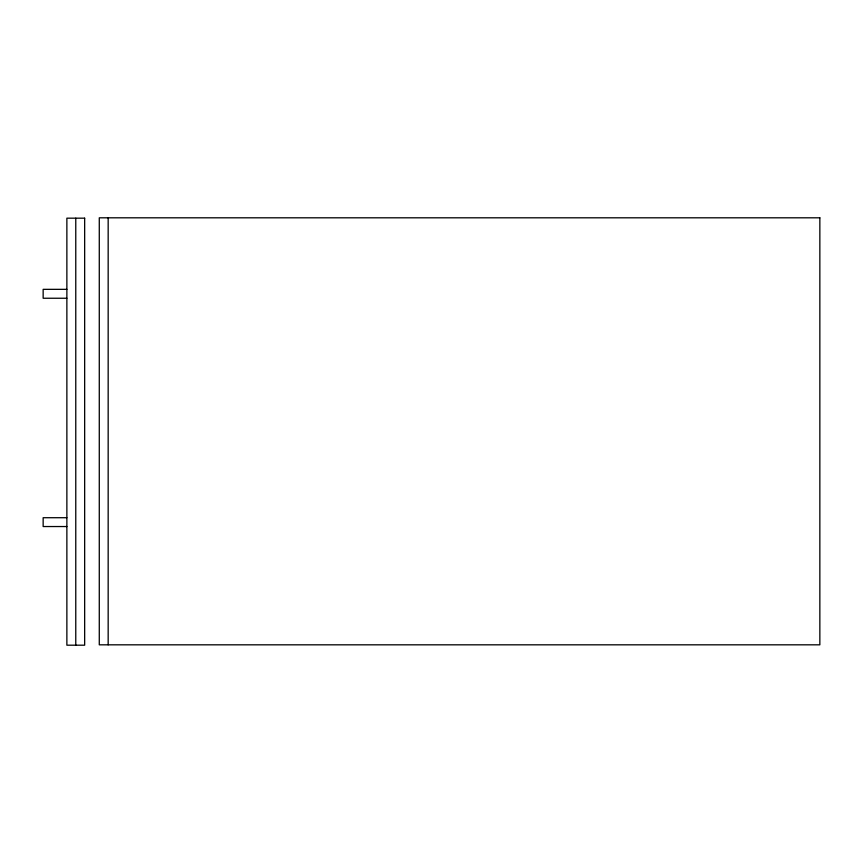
<?xml version="1.0" encoding="UTF-8"?>
<svg xmlns="http://www.w3.org/2000/svg" width="863" height="863" viewBox="0 0 863 863"><rect width="100%" height="100%" fill="white"/><g stroke="black" fill="none" stroke-linecap="round" stroke-linejoin="round"><path stroke-width="1.29" d="M66.872 289.342L43.15 289.342L43.15 298.242L66.872 298.242M66.872 517.714L43.15 517.714L43.15 526.538L66.872 526.538M108.166 217.81L108.166 644.823M75.771 218.177L75.771 645.19M819.85 217.81L99.277 217.81L99.277 644.823L819.85 644.823L819.85 217.81M84.66 218.177L66.872 218.177L66.872 645.19L84.66 645.19L84.66 218.177"/></g></svg>
